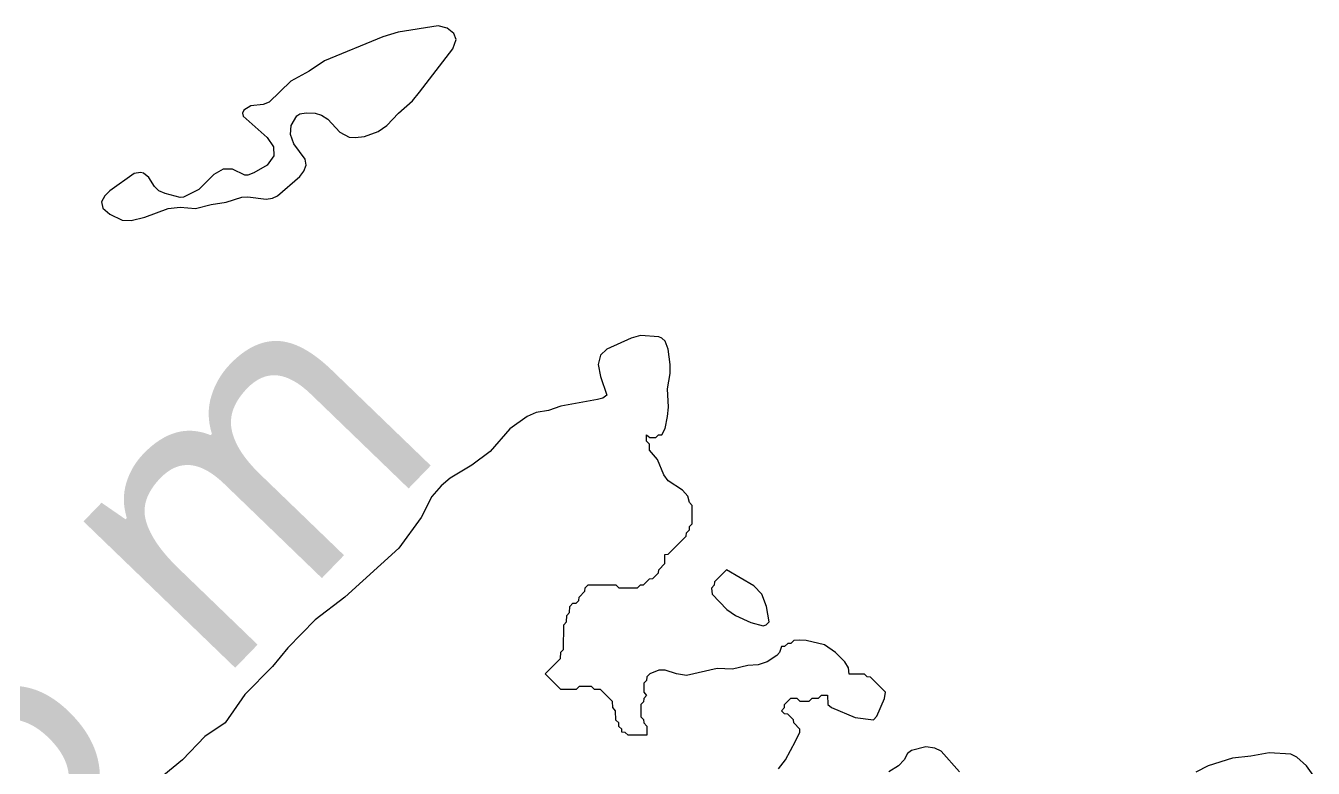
# Model space of a CAD drawing. Extents: x 474277 to 475042, y 254928 to 255625.
# Drawn here: x 474545.12 to 474577.3, y 255466.34 to 255484.92 of the extents above; entities that cross this region are included whole.
import ezdxf

# ---------------------------------------------------------------- set-up
doc = ezdxf.new("R2010")
doc.units = 0
doc.header["$MEASUREMENT"] = 0
doc.layers.add('BaseMapV2_DTM_export_MonNov09090547073261 — entities', color=1, linetype='CONTINUOUS')
doc.styles.get("Standard").update_dxf_attribs({"font": 'romans.shx'})

msp = doc.modelspace()

# ---------------------------------------------------------------- linework, layer by layer
at = {"layer": 'BaseMapV2_DTM_export_MonNov09090547073261 — entities', "color": 15, "linetype": 'Continuous', "true_color": 0xb7484b}
for points in [[(474547.757, 255480.046, 85), (474548.099, 255480.127, 85), (474548.677, 255480.35, 85), (474548.984, 255480.384, 85), (474549.367, 255480.347, 85), (474549.751, 255480.449, 85), (474550.134, 255480.502, 85), (474550.518, 255480.632, 85), (474550.671, 255480.638, 85), (474551.131, 255480.581, 85), (474551.284, 255480.602, 85), (474551.417, 255480.664, 85), (474551.974, 255481.152, 85), (474552.073, 255481.278, 85), (474552.129, 255481.431, 85), (474552.106, 255481.584, 85), (474551.825, 255481.968, 85), (474551.736, 255482.198, 85), (474551.755, 255482.428, 85), (474551.898, 255482.662, 85), (474551.974, 255482.713, 85), (474552.128, 255482.744, 85), (474552.358, 255482.729, 85), (474552.511, 255482.684, 85), (474552.668, 255482.581, 85), (474552.971, 255482.257, 85), (474553.201, 255482.134, 85), (474553.355, 255482.12, 85), (474553.585, 255482.151, 85), (474553.931, 255482.274, 85), (474554.15, 255482.428, 85), (474554.434, 255482.734, 85), (474554.784, 255483.041, 85), (474554.965, 255483.255, 85), (474555.793, 255484.345, 85), (474555.876, 255484.575, 85), (474555.822, 255484.728, 85), (474555.655, 255484.861, 85), (474555.425, 255484.92, 85), (474554.428, 255484.761, 85), (474554.045, 255484.644, 85), (474552.588, 255484.041, 85), (474552.205, 255483.785, 85), (474551.744, 255483.535, 85), (474551.208, 255483.009, 85), (474551.054, 255482.95, 85), (474550.748, 255482.914, 85), (474550.575, 255482.811, 85), (474550.541, 255482.734, 85), (474550.555, 255482.658, 85), (474551.157, 255482.121, 85), (474551.317, 255481.891, 85), (474551.323, 255481.661, 85), (474551.151, 255481.431, 85), (474550.824, 255481.237, 85), (474550.671, 255481.18, 85), (474550.594, 255481.184, 85), (474550.288, 255481.329, 85), (474550.058, 255481.328, 85), (474549.82, 255481.201, 85), (474549.444, 255480.819, 85), (474549.061, 255480.632, 85), (474548.984, 255480.62, 85), (474548.601, 255480.719, 85), (474548.447, 255480.787, 85), (474548.339, 255480.894, 85), (474548.2, 255481.124, 85), (474548.064, 255481.231, 85), (474547.987, 255481.249, 85), (474547.834, 255481.219, 85), (474547.221, 255480.789, 85), (474547.098, 255480.664, 85), (474547.013, 255480.511, 85), (474547.046, 255480.357, 85), (474547.221, 255480.208, 85), (474547.527, 255480.059, 85), (474547.757, 255480.046, 85)], [(474563.932, 255466.326, 85), (474564.115, 255466.556, 85), (474564.361, 255467.016, 85), (474564.468, 255467.246, 85), (474564.465, 255467.322, 85), (474564.317, 255467.476, 85), (474564.311, 255467.552, 85), (474564.166, 255467.698, 85), (474564.089, 255467.701, 85), (474564.013, 255467.778, 85), (474564.085, 255467.859, 85), (474564.087, 255467.936, 85), (474564.243, 255468.094, 85), (474564.396, 255468.092, 85), (474564.473, 255468.021, 85), (474564.703, 255468.021, 85), (474564.779, 255468.094, 85), (474564.933, 255468.097, 85), (474565.009, 255468.17, 85), (474565.163, 255468.174, 85), (474565.167, 255467.936, 85), (474565.259, 255467.859, 85), (474565.853, 255467.61, 85), (474566.313, 255467.553, 85), (474566.39, 255467.643, 85), (474566.587, 255468.089, 85), (474566.612, 255468.243, 85), (474566.236, 255468.622, 85), (474566.152, 255468.626, 85), (474566.083, 255468.695, 85), (474565.7, 255468.698, 85), (474565.689, 255468.856, 85), (474565.597, 255469.009, 85), (474565.358, 255469.239, 85), (474565.086, 255469.429, 85), (474564.626, 255469.538, 85), (474564.473, 255469.545, 85), (474564.319, 255469.542, 85), (474564.243, 255469.466, 85), (474564.166, 255469.465, 85), (474564.089, 255469.388, 85), (474564.013, 255469.385, 85), (474563.965, 255469.239, 85), (474563.898, 255469.163, 85), (474563.652, 255469.009, 85), (474563.428, 255468.933, 85), (474563.169, 255468.91, 85), (474562.786, 255468.823, 85), (474562.402, 255468.838, 85), (474561.636, 255468.666, 85), (474561.39, 255468.703, 85), (474561.099, 255468.799, 85), (474560.946, 255468.8, 85), (474560.72, 255468.703, 85), (474560.647, 255468.626, 85), (474560.639, 255468.541, 85), (474560.57, 255468.473, 85), (474560.57, 255468.243, 85), (474560.64, 255468.166, 85), (474560.57, 255468.089, 85), (474560.562, 255468.005, 85), (474560.494, 255467.936, 85), (474560.494, 255467.629, 85), (474560.562, 255467.56, 85), (474560.567, 255467.476, 85), (474560.641, 255467.399, 85), (474560.641, 255467.169, 85), (474560.179, 255467.167, 85), (474560.102, 255467.238, 85), (474560.018, 255467.246, 85), (474560.018, 255467.322, 85), (474559.949, 255467.391, 85), (474559.941, 255467.476, 85), (474559.872, 255467.545, 85), (474559.864, 255467.783, 85), (474559.791, 255467.859, 85), (474559.787, 255468.013, 85), (474559.489, 255468.311, 85), (474559.335, 255468.315, 85), (474559.259, 255468.388, 85), (474558.952, 255468.388, 85), (474558.875, 255468.316, 85), (474558.492, 255468.316, 85), (474558.107, 255468.703, 85), (474558.484, 255469.086, 85), (474558.492, 255469.247, 85), (474558.561, 255469.316, 85), (474558.567, 255469.929, 85), (474558.637, 255470.006, 85), (474558.645, 255470.167, 85), (474558.714, 255470.236, 85), (474558.72, 255470.39, 85), (474558.799, 255470.469, 85), (474558.875, 255470.474, 85), (474558.944, 255470.543, 85), (474558.95, 255470.62, 85), (474559.097, 255470.773, 85), (474559.105, 255470.854, 85), (474559.182, 255470.931, 85), (474559.872, 255470.931, 85), (474559.949, 255470.858, 85), (474560.025, 255470.854, 85), (474560.409, 255470.854, 85), (474560.486, 255470.931, 85), (474560.562, 255470.931, 85), (474560.711, 255471.08, 85), (474560.792, 255471.088, 85), (474560.938, 255471.233, 85), (474560.943, 255471.31, 85), (474561.091, 255471.463, 85), (474561.097, 255471.693, 85), (474561.176, 255471.701, 85), (474561.631, 255472.153, 85), (474561.636, 255472.234, 85), (474561.708, 255472.306, 85), (474561.712, 255472.391, 85), (474561.781, 255472.46, 85), (474561.781, 255472.92, 85), (474561.712, 255472.989, 85), (474561.67, 255473.15, 85), (474561.533, 255473.303, 85), (474561.175, 255473.533, 85), (474561.073, 255473.687, 85), (474560.915, 255474.07, 85), (474560.711, 255474.3, 85), (474560.708, 255474.453, 85), (474560.636, 255474.53, 85), (474560.639, 255474.688, 85), (474560.716, 255474.615, 85), (474560.869, 255474.615, 85), (474560.938, 255474.683, 85), (474561.022, 255474.688, 85), (474561.099, 255474.839, 85), (474561.163, 255475.143, 85), (474561.188, 255475.373, 85), (474561.163, 255475.834, 85), (474561.225, 255476.217, 85), (474561.231, 255476.447, 85), (474561.18, 255476.83, 85), (474561.099, 255477.032, 85), (474561.022, 255477.106, 85), (474560.946, 255477.134, 85), (474560.486, 255477.168, 85), (474560.256, 255477.102, 85), (474559.642, 255476.83, 85), (474559.488, 255476.677, 85), (474559.427, 255476.447, 85), (474559.489, 255476.142, 85), (474559.642, 255475.676, 85), (474559.546, 255475.603, 85), (474559.412, 255475.565, 85), (474558.492, 255475.398, 85), (474558.185, 255475.297, 85), (474557.879, 255475.245, 85), (474557.653, 255475.143, 85), (474557.222, 255474.837, 85), (474556.728, 255474.271, 85), (474556.268, 255473.923, 85), (474555.732, 255473.604, 85), (474555.502, 255473.408, 85), (474555.272, 255473.142, 85), (474555.003, 255472.613, 85), (474554.449, 255471.846, 85), (474553.093, 255470.62, 85), (474552.358, 255470.055, 85), (474551.668, 255469.359, 85), (474551.284, 255468.886, 85), (474550.594, 255468.186, 85), (474550.105, 255467.476, 85), (474549.598, 255467.138, 85), (474549.037, 255466.556, 85), (474548.568, 255466.172, 85)], [(474563.553, 255469.904, 85), (474563.625, 255469.929, 85), (474563.703, 255470.006, 85), (474563.637, 255470.39, 85), (474563.522, 255470.696, 85), (474563.323, 255470.905, 85), (474562.632, 255471.305, 85), (474562.334, 255471.003, 85), (474562.33, 255470.926, 85), (474562.257, 255470.85, 85), (474562.275, 255470.696, 85), (474562.648, 255470.313, 85), (474562.863, 255470.161, 85), (474563.246, 255469.988, 85), (474563.553, 255469.904, 85)], [(474568.462, 255466.249, 85), (474568, 255466.773, 85), (474567.846, 255466.848, 85), (474567.616, 255466.882, 85), (474567.257, 255466.786, 85), (474567.16, 255466.709, 85), (474567.08, 255466.554, 85), (474566.935, 255466.402, 85), (474566.696, 255466.252, 85)], [(474577.302, 255466.172, 85), (474577.137, 255466.402, 85), (474576.894, 255466.621, 85), (474576.741, 255466.695, 85), (474576.204, 255466.727, 85), (474575.744, 255466.641, 85), (474575.284, 255466.596, 85), (474574.677, 255466.402, 85), (474574.364, 255466.247, 85)]]:
    msp.add_polyline3d(points, dxfattribs=at)

# ---------------------------------------------------------------- texts
at = {"layer": 'BaseMapV2_DTM_export_MonNov09090547073261 — entities', "color": 250, "true_color": 0x323232, "insert": (474540.964, 255458.991), "char_height": 0.2, "width": 17.61571, "attachment_point": 7, "rotation": 45.9938}
msp.add_mtext('\\fOpen Sans|i0|b0;\\H7.02279;85\\~m', dxfattribs=at)

doc.saveas('drawing.dxf')
